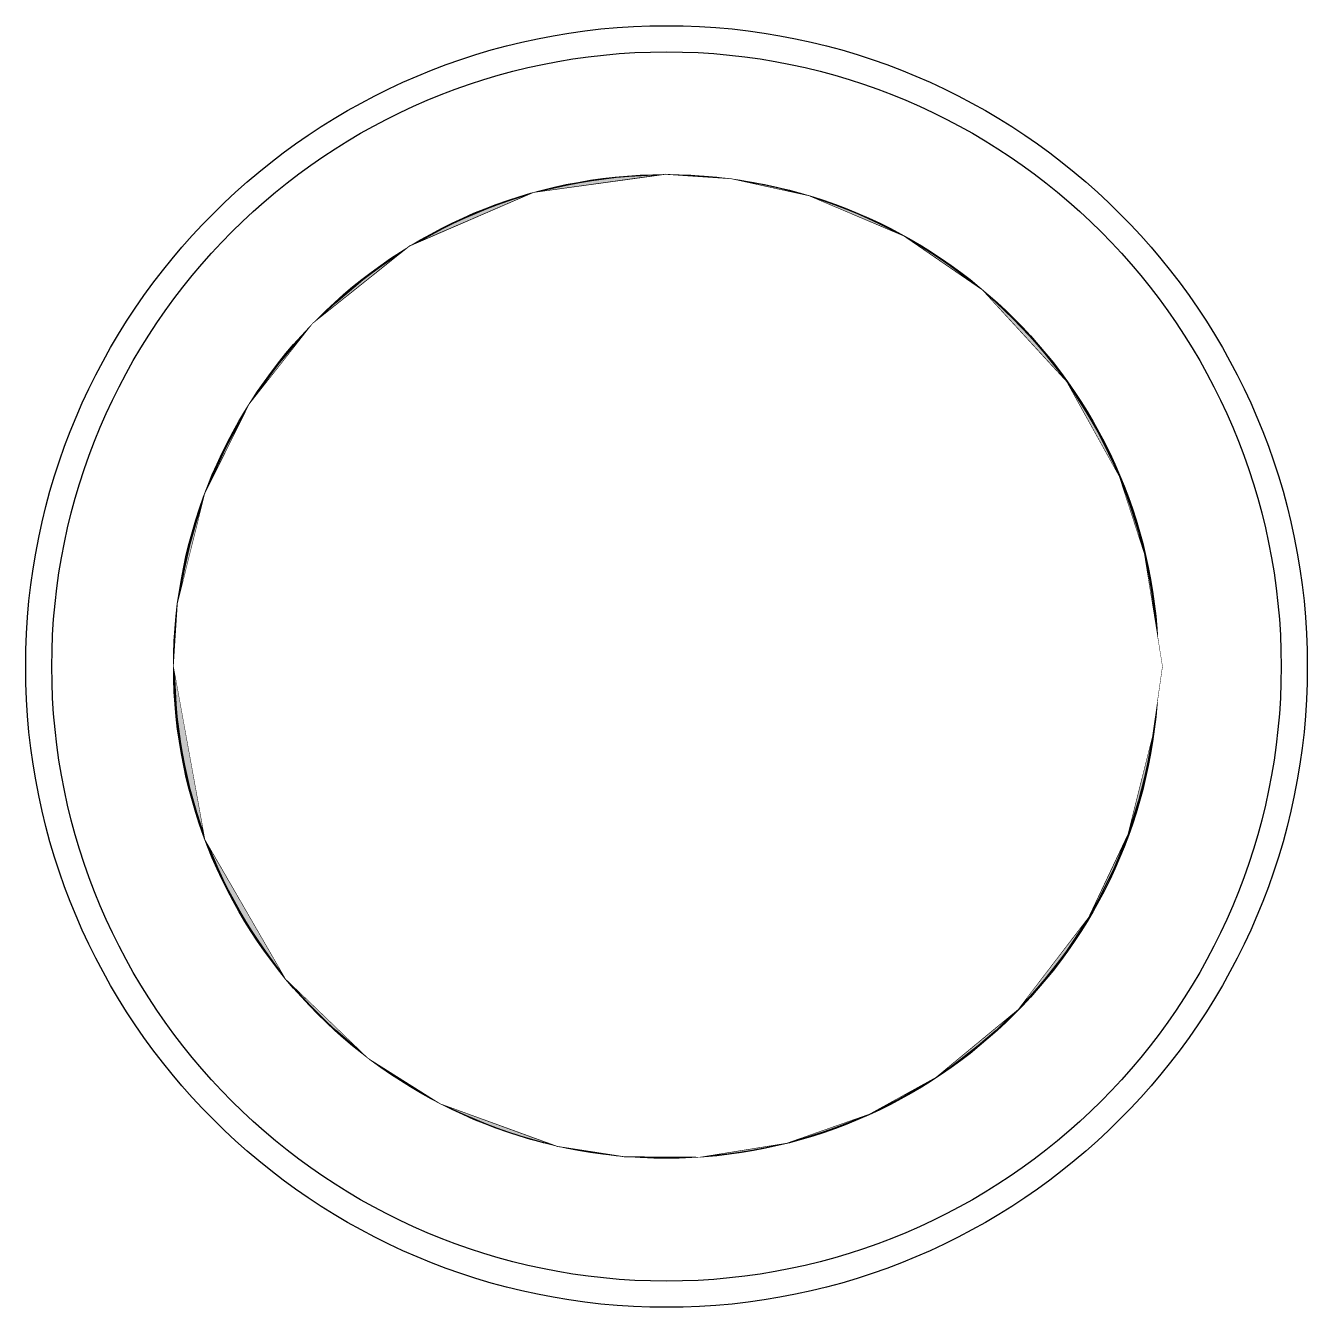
# Model space of a CAD drawing. Header units: feet. Extents: x -0.52 to 0.52, y -0.52 to 0.52.
import ezdxf

# ---------------------------------------------------------------- set-up
doc = ezdxf.new("R2010")
doc.units = ezdxf.units.FT
doc.header["$MEASUREMENT"] = 0
doc.layers.add('3DFACE', color=7, linetype='Continuous')

msp = doc.modelspace()

# ---------------------------------------------------------------- hatches: boundary and pattern name
h = msp.add_hatch(color=7)
h.dxf.hatch_style = 1
h.paths.add_polyline_path([(0.4, 0, 1), (-0.4, 0, 1)])

# ---------------------------------------------------------------- linework, layer by layer
msp.add_lwpolyline([(-0.0009, 0.4001), (-0.1081, 0.3854), (-0.2088, 0.3418), (-0.2878, 0.2788), (-0.3394, 0.2131), (-0.3755, 0.1403), (-0.3976, 0.0513), (-0.4009, 0.0001), (-0.3753, -0.1407), (-0.3098, -0.254), (-0.2428, -0.3184), (-0.1838, -0.3556), (-0.0888, -0.3901), (-0.0344, -0.3985), (0.0275, -0.3989), (0.0977, -0.3876), (0.1649, -0.364), (0.2188, -0.3342), (0.2859, -0.2788), (0.3432, -0.2039), (0.3752, -0.1363), (0.3951, -0.057), (0.4033, 0.0001), (0.3885, 0.0917), (0.3681, 0.1546), (0.3254, 0.2315), (0.257, 0.3059), (0.1927, 0.3501), (0.1159, 0.3827), (0.0528, 0.3965)], close=True)
for centre, radius in [((0, 0, 1.0001), 0.5), ((-0.0009, 0.0001), 0.4), ((0, 0, 1.0001), 0.4), ((0, 0), 0.4)]:
    msp.add_circle(centre, radius)
at = {"layer": '3DFACE'}
msp.add_circle((0, 0, 1), 0.5213, dxfattribs=at)
at = {"layer": 'Defpoints'}
msp.add_point((0, 0), dxfattribs=at)

# ---------------------------------------------------------------- next in the draw order: wipeouts: each hides what was drawn before it
msp.add_wipeout([(-0.0009, 0.4001), (-0.1081, 0.3854), (-0.2088, 0.3418), (-0.2878, 0.2788), (-0.3394, 0.2131), (-0.3755, 0.1403), (-0.3976, 0.0513), (-0.4009, 0.0001), (-0.3753, -0.1407), (-0.3098, -0.254), (-0.2428, -0.3184), (-0.1838, -0.3556), (-0.0888, -0.3901), (-0.0344, -0.3985), (0.0275, -0.3989), (0.0977, -0.3876), (0.1649, -0.364), (0.2188, -0.3342), (0.2859, -0.2788), (0.3432, -0.2039), (0.3752, -0.1363), (0.3951, -0.057), (0.4033, 0.0001), (0.3885, 0.0917), (0.3681, 0.1546), (0.3254, 0.2315), (0.257, 0.3059), (0.1927, 0.3501), (0.1159, 0.3827), (0.0528, 0.3965)])

doc.saveas('drawing.dxf')
